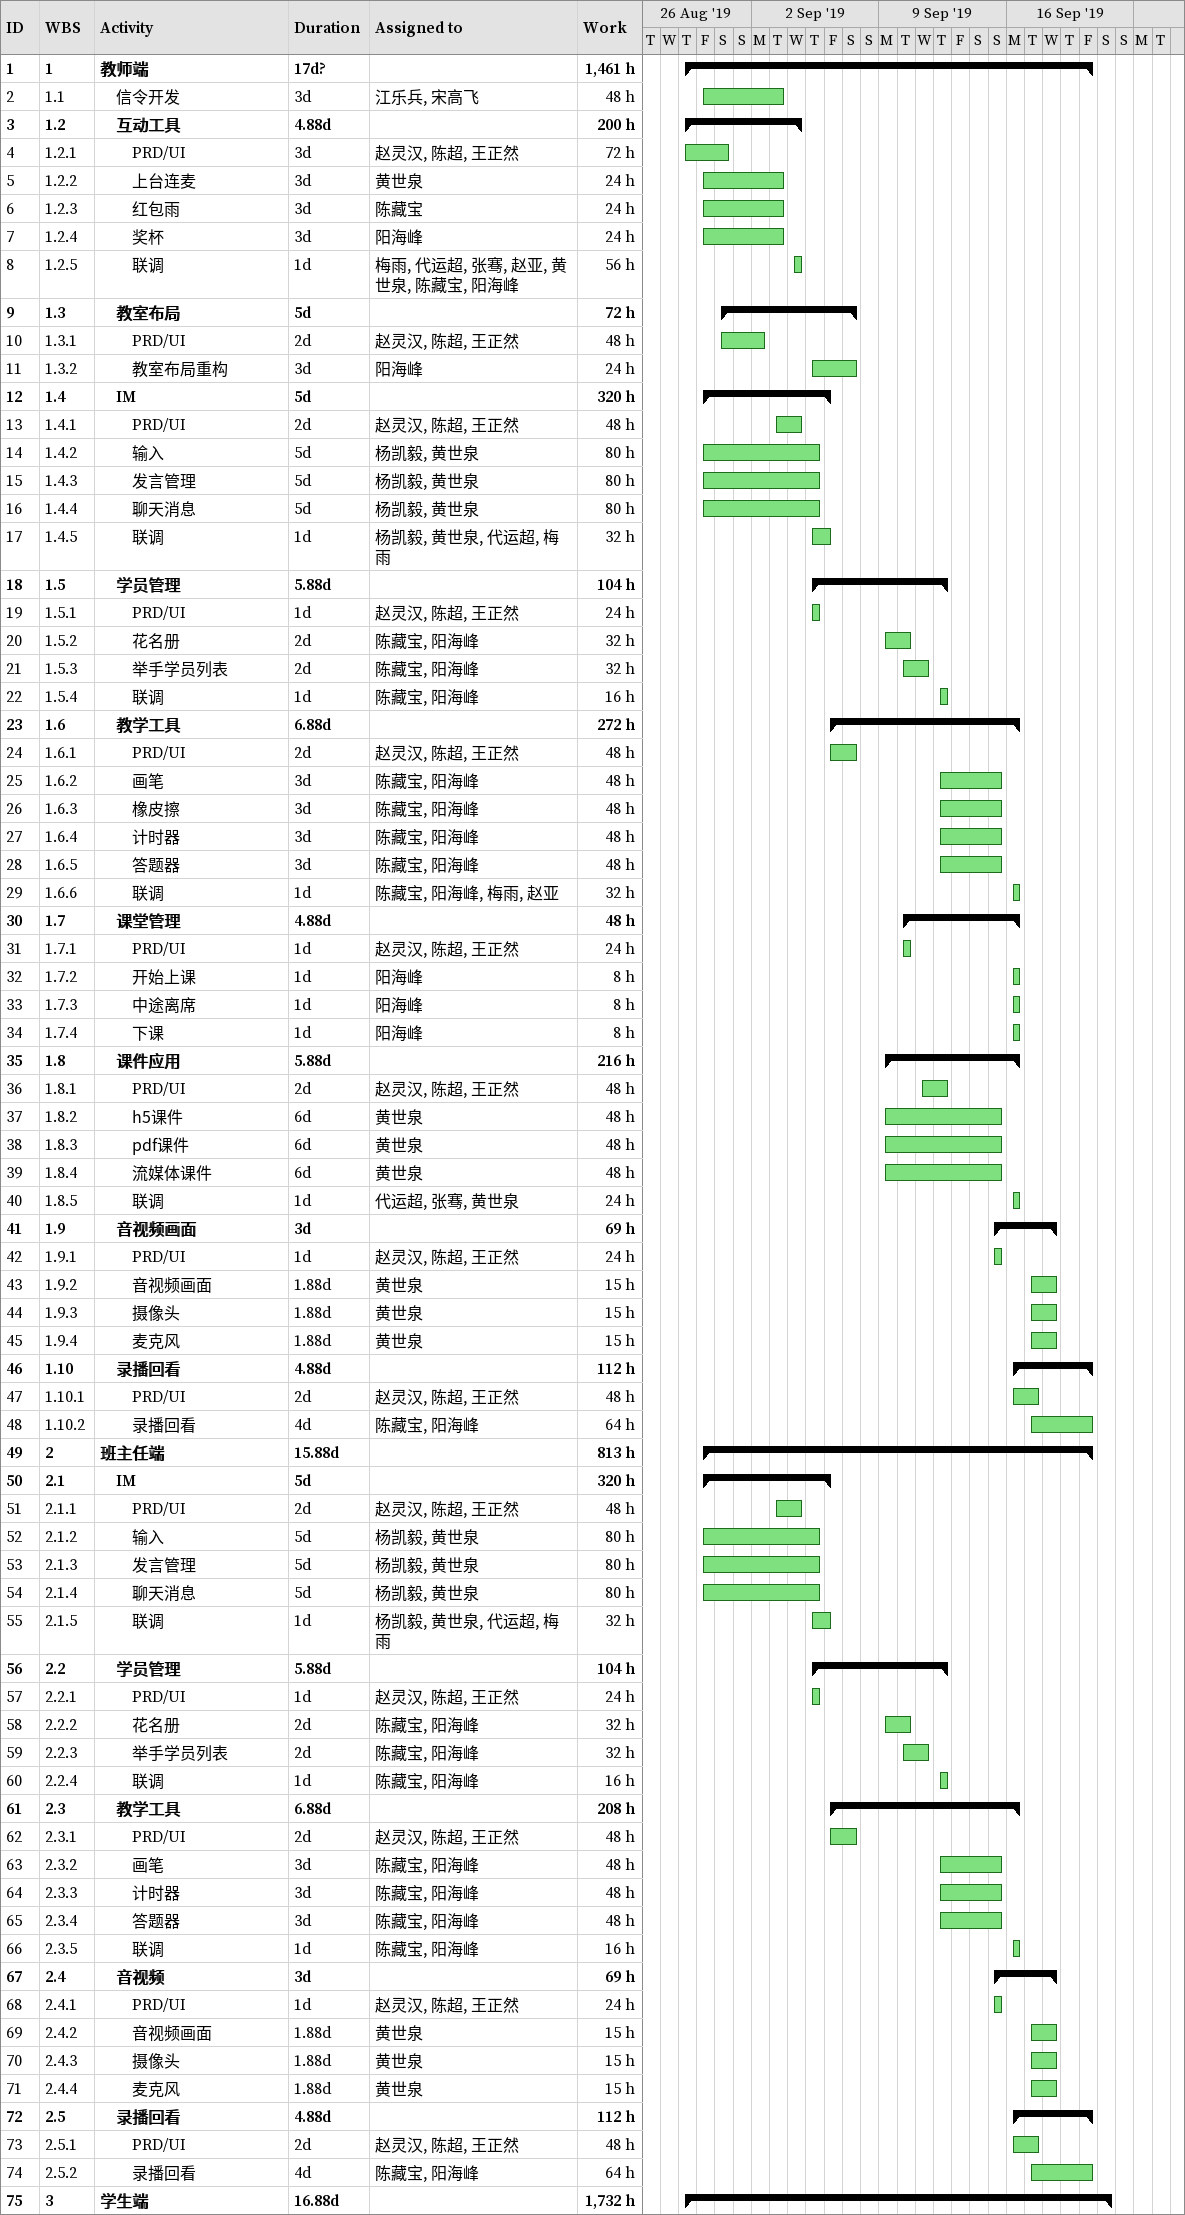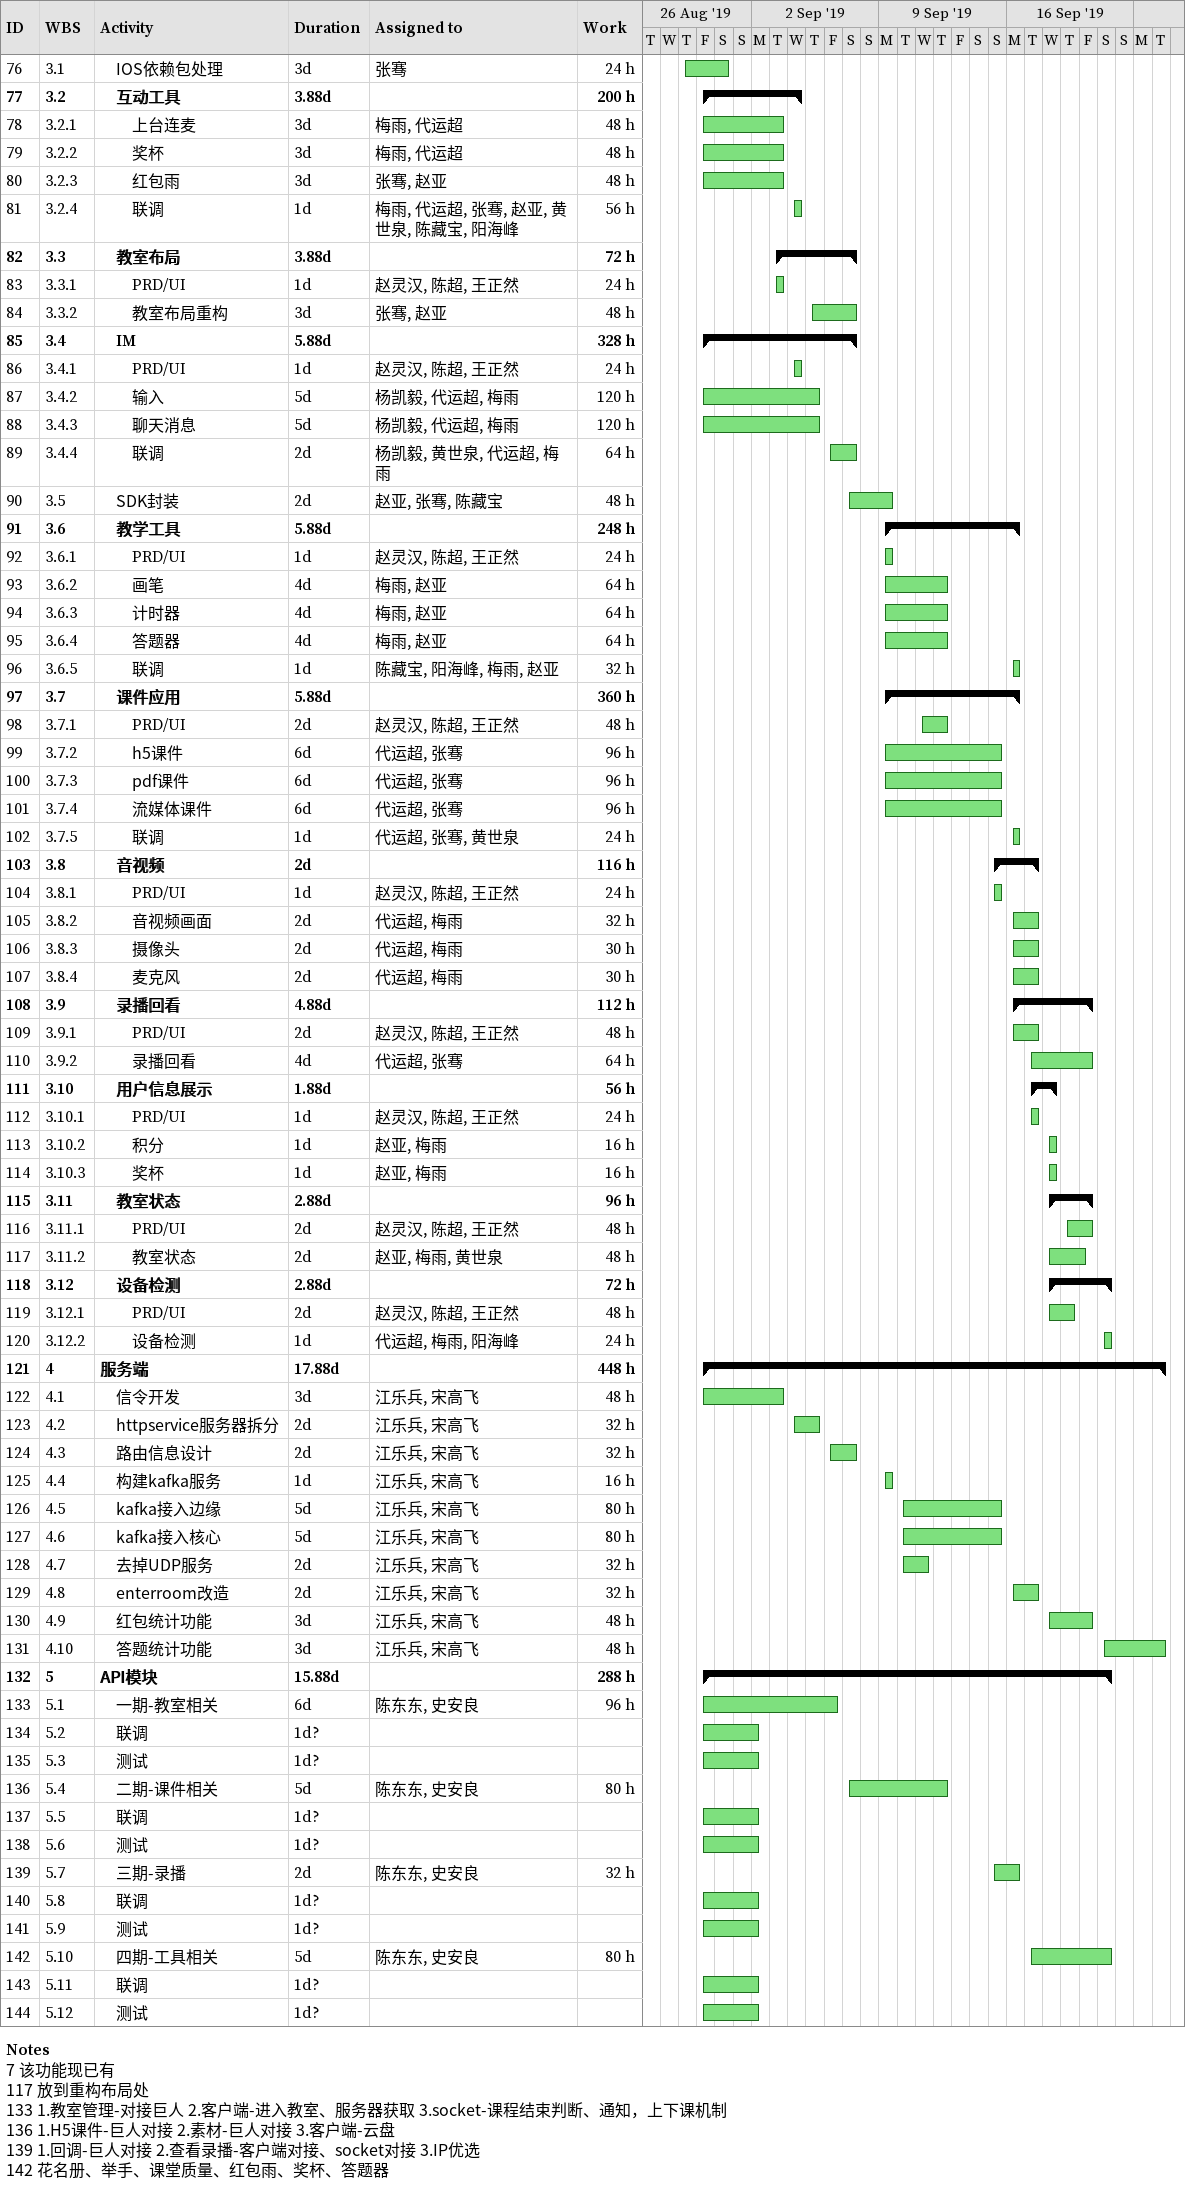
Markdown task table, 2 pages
| ID | WBS | Task | Duration | Start | Finish | Resources | Work (h) |
|---|---|---|---|---|---|---|---|
| 1 | 1 | **教师端** | 17d? | 2019-08-29 | 2019-09-20 |  | 1461 |
| 2 | 1.1 | 信令开发 | 3d | 2019-08-30 | 2019-09-03 | 江乐兵, 宋高飞 | 48 |
| 3 | 1.2 | **互动工具** | 4.88d | 2019-08-29 | 2019-09-04 |  | 200 |
| 4 | 1.2.1 | PRD/UI | 3d | 2019-08-29 | 2019-08-31 | 赵灵汉, 陈超, 王正然 | 72 |
| 5 | 1.2.2 | 上台连麦 | 3d | 2019-08-30 | 2019-09-03 | 黄世泉 | 24 |
| 6 | 1.2.3 | 红包雨 | 3d | 2019-08-30 | 2019-09-03 | 陈藏宝 | 24 |
| 7 | 1.2.4 | 奖杯 | 3d | 2019-08-30 | 2019-09-03 | 阳海峰 | 24 |
| 8 | 1.2.5 | 联调 | 1d | 2019-09-04 | 2019-09-04 | 梅雨, 代运超, 张骞, 赵亚, 黄世泉, 陈藏宝, 阳海峰 | 56 |
| 9 | 1.3 | **教室布局** | 5d | 2019-08-31 | 2019-09-07 |  | 72 |
| 10 | 1.3.1 | PRD/UI | 2d | 2019-08-31 | 2019-09-02 | 赵灵汉, 陈超, 王正然 | 48 |
| 11 | 1.3.2 | 教室布局重构 | 3d | 2019-09-05 | 2019-09-07 | 阳海峰 | 24 |
| 12 | 1.4 | **IM** | 5d | 2019-08-30 | 2019-09-06 |  | 320 |
| 13 | 1.4.1 | PRD/UI | 2d | 2019-09-03 | 2019-09-04 | 赵灵汉, 陈超, 王正然 | 48 |
| 14 | 1.4.2 | 输入 | 5d | 2019-08-30 | 2019-09-05 | 杨凯毅, 黄世泉 | 80 |
| 15 | 1.4.3 | 发言管理 | 5d | 2019-08-30 | 2019-09-05 | 杨凯毅, 黄世泉 | 80 |
| 16 | 1.4.4 | 聊天消息 | 5d | 2019-08-30 | 2019-09-05 | 杨凯毅, 黄世泉 | 80 |
| 17 | 1.4.5 | 联调 | 1d | 2019-09-05 | 2019-09-06 | 杨凯毅, 黄世泉, 代运超, 梅雨 | 32 |
| 18 | 1.5 | **学员管理** | 5.88d | 2019-09-05 | 2019-09-12 |  | 104 |
| 19 | 1.5.1 | PRD/UI | 1d | 2019-09-05 | 2019-09-05 | 赵灵汉, 陈超, 王正然 | 24 |
| 20 | 1.5.2 | 花名册 | 2d | 2019-09-09 | 2019-09-10 | 陈藏宝, 阳海峰 | 32 |
| 21 | 1.5.3 | 举手学员列表 | 2d | 2019-09-10 | 2019-09-11 | 陈藏宝, 阳海峰 | 32 |
| 22 | 1.5.4 | 联调 | 1d | 2019-09-12 | 2019-09-12 | 陈藏宝, 阳海峰 | 16 |
| 23 | 1.6 | **教学工具** | 6.88d | 2019-09-06 | 2019-09-16 |  | 272 |
| 24 | 1.6.1 | PRD/UI | 2d | 2019-09-06 | 2019-09-07 | 赵灵汉, 陈超, 王正然 | 48 |
| 25 | 1.6.2 | 画笔 | 3d | 2019-09-12 | 2019-09-15 | 陈藏宝, 阳海峰 | 48 |
| 26 | 1.6.3 | 橡皮擦 | 3d | 2019-09-12 | 2019-09-15 | 陈藏宝, 阳海峰 | 48 |
| 27 | 1.6.4 | 计时器 | 3d | 2019-09-12 | 2019-09-15 | 陈藏宝, 阳海峰 | 48 |
| 28 | 1.6.5 | 答题器 | 3d | 2019-09-12 | 2019-09-15 | 陈藏宝, 阳海峰 | 48 |
| 29 | 1.6.6 | 联调 | 1d | 2019-09-16 | 2019-09-16 | 陈藏宝, 阳海峰, 梅雨, 赵亚 | 32 |
| 30 | 1.7 | **课堂管理** | 4.88d | 2019-09-10 | 2019-09-16 |  | 48 |
| 31 | 1.7.1 | PRD/UI | 1d | 2019-09-10 | 2019-09-10 | 赵灵汉, 陈超, 王正然 | 24 |
| 32 | 1.7.2 | 开始上课 | 1d | 2019-09-16 | 2019-09-16 | 阳海峰 | 8 |
| 33 | 1.7.3 | 中途离席 | 1d | 2019-09-16 | 2019-09-16 | 阳海峰 | 8 |
| 34 | 1.7.4 | 下课 | 1d | 2019-09-16 | 2019-09-16 | 阳海峰 | 8 |
| 35 | 1.8 | **课件应用** | 5.88d | 2019-09-09 | 2019-09-16 |  | 216 |
| 36 | 1.8.1 | PRD/UI | 2d | 2019-09-11 | 2019-09-12 | 赵灵汉, 陈超, 王正然 | 48 |
| 37 | 1.8.2 | h5课件 | 6d | 2019-09-09 | 2019-09-15 | 黄世泉 | 48 |
| 38 | 1.8.3 | pdf课件 | 6d | 2019-09-09 | 2019-09-15 | 黄世泉 | 48 |
| 39 | 1.8.4 | 流媒体课件 | 6d | 2019-09-09 | 2019-09-15 | 黄世泉 | 48 |
| 40 | 1.8.5 | 联调 | 1d | 2019-09-16 | 2019-09-16 | 代运超, 张骞, 黄世泉 | 24 |
| 41 | 1.9 | **音视频画面** | 3d | 2019-09-15 | 2019-09-18 |  | 69 |
| 42 | 1.9.1 | PRD/UI | 1d | 2019-09-15 | 2019-09-15 | 赵灵汉, 陈超, 王正然 | 24 |
| 43 | 1.9.2 | 音视频画面 | 1.88d | 2019-09-17 | 2019-09-18 | 黄世泉 | 15 |
| 44 | 1.9.3 | 摄像头 | 1.88d | 2019-09-17 | 2019-09-18 | 黄世泉 | 15 |
| 45 | 1.9.4 | 麦克风 | 1.88d | 2019-09-17 | 2019-09-18 | 黄世泉 | 15 |
| 46 | 1.10 | **录播回看** | 4.88d | 2019-09-16 | 2019-09-20 |  | 112 |
| 47 | 1.10.1 | PRD/UI | 2d | 2019-09-16 | 2019-09-17 | 赵灵汉, 陈超, 王正然 | 48 |
| 48 | 1.10.2 | 录播回看 | 4d | 2019-09-17 | 2019-09-20 | 陈藏宝, 阳海峰 | 64 |
| 49 | 2 | **班主任端** | 15.88d | 2019-08-30 | 2019-09-20 |  | 813 |
| 50 | 2.1 | **IM** | 5d | 2019-08-30 | 2019-09-06 |  | 320 |
| 51 | 2.1.1 | PRD/UI | 2d | 2019-09-03 | 2019-09-04 | 赵灵汉, 陈超, 王正然 | 48 |
| 52 | 2.1.2 | 输入 | 5d | 2019-08-30 | 2019-09-05 | 杨凯毅, 黄世泉 | 80 |
| 53 | 2.1.3 | 发言管理 | 5d | 2019-08-30 | 2019-09-05 | 杨凯毅, 黄世泉 | 80 |
| 54 | 2.1.4 | 聊天消息 | 5d | 2019-08-30 | 2019-09-05 | 杨凯毅, 黄世泉 | 80 |
| 55 | 2.1.5 | 联调 | 1d | 2019-09-05 | 2019-09-06 | 杨凯毅, 黄世泉, 代运超, 梅雨 | 32 |
| 56 | 2.2 | **学员管理** | 5.88d | 2019-09-05 | 2019-09-12 |  | 104 |
| 57 | 2.2.1 | PRD/UI | 1d | 2019-09-05 | 2019-09-05 | 赵灵汉, 陈超, 王正然 | 24 |
| 58 | 2.2.2 | 花名册 | 2d | 2019-09-09 | 2019-09-10 | 陈藏宝, 阳海峰 | 32 |
| 59 | 2.2.3 | 举手学员列表 | 2d | 2019-09-10 | 2019-09-11 | 陈藏宝, 阳海峰 | 32 |
| 60 | 2.2.4 | 联调 | 1d | 2019-09-12 | 2019-09-12 | 陈藏宝, 阳海峰 | 16 |
| 61 | 2.3 | **教学工具** | 6.88d | 2019-09-06 | 2019-09-16 |  | 208 |
| 62 | 2.3.1 | PRD/UI | 2d | 2019-09-06 | 2019-09-07 | 赵灵汉, 陈超, 王正然 | 48 |
| 63 | 2.3.2 | 画笔 | 3d | 2019-09-12 | 2019-09-15 | 陈藏宝, 阳海峰 | 48 |
| 64 | 2.3.3 | 计时器 | 3d | 2019-09-12 | 2019-09-15 | 陈藏宝, 阳海峰 | 48 |
| 65 | 2.3.4 | 答题器 | 3d | 2019-09-12 | 2019-09-15 | 陈藏宝, 阳海峰 | 48 |
| 66 | 2.3.5 | 联调 | 1d | 2019-09-16 | 2019-09-16 | 陈藏宝, 阳海峰 | 16 |
| 67 | 2.4 | **音视频** | 3d | 2019-09-15 | 2019-09-18 |  | 69 |
| 68 | 2.4.1 | PRD/UI | 1d | 2019-09-15 | 2019-09-15 | 赵灵汉, 陈超, 王正然 | 24 |
| 69 | 2.4.2 | 音视频画面 | 1.88d | 2019-09-17 | 2019-09-18 | 黄世泉 | 15 |
| 70 | 2.4.3 | 摄像头 | 1.88d | 2019-09-17 | 2019-09-18 | 黄世泉 | 15 |
| 71 | 2.4.4 | 麦克风 | 1.88d | 2019-09-17 | 2019-09-18 | 黄世泉 | 15 |
| 72 | 2.5 | **录播回看** | 4.88d | 2019-09-16 | 2019-09-20 |  | 112 |
| 73 | 2.5.1 | PRD/UI | 2d | 2019-09-16 | 2019-09-17 | 赵灵汉, 陈超, 王正然 | 48 |
| 74 | 2.5.2 | 录播回看 | 4d | 2019-09-17 | 2019-09-20 | 陈藏宝, 阳海峰 | 64 |
| 75 | 3 | **学生端** | 16.88d | 2019-08-29 | 2019-09-21 |  | 1732 |
| 76 | 3.1 | IOS依赖包处理 | 3d | 2019-08-29 | 2019-08-31 | 张骞 | 24 |
| 77 | 3.2 | **互动工具** | 3.88d | 2019-08-30 | 2019-09-04 |  | 200 |
| 78 | 3.2.1 | 上台连麦 | 3d | 2019-08-30 | 2019-09-03 | 梅雨, 代运超 | 48 |
| 79 | 3.2.2 | 奖杯 | 3d | 2019-08-30 | 2019-09-03 | 梅雨, 代运超 | 48 |
| 80 | 3.2.3 | 红包雨 | 3d | 2019-08-30 | 2019-09-03 | 张骞, 赵亚 | 48 |
| 81 | 3.2.4 | 联调 | 1d | 2019-09-04 | 2019-09-04 | 梅雨, 代运超, 张骞, 赵亚, 黄世泉, 陈藏宝, 阳海峰 | 56 |
| 82 | 3.3 | **教室布局** | 3.88d | 2019-09-03 | 2019-09-07 |  | 72 |
| 83 | 3.3.1 | PRD/UI | 1d | 2019-09-03 | 2019-09-03 | 赵灵汉, 陈超, 王正然 | 24 |
| 84 | 3.3.2 | 教室布局重构 | 3d | 2019-09-05 | 2019-09-07 | 张骞, 赵亚 | 48 |
| 85 | 3.4 | **IM** | 5.88d | 2019-08-30 | 2019-09-07 |  | 328 |
| 86 | 3.4.1 | PRD/UI | 1d | 2019-09-04 | 2019-09-04 | 赵灵汉, 陈超, 王正然 | 24 |
| 87 | 3.4.2 | 输入 | 5d | 2019-08-30 | 2019-09-05 | 杨凯毅, 代运超, 梅雨 | 120 |
| 88 | 3.4.3 | 聊天消息 | 5d | 2019-08-30 | 2019-09-05 | 杨凯毅, 代运超, 梅雨 | 120 |
| 89 | 3.4.4 | 联调 | 2d | 2019-09-06 | 2019-09-07 | 杨凯毅, 黄世泉, 代运超, 梅雨 | 64 |
| 90 | 3.5 | SDK封装 | 2d | 2019-09-07 | 2019-09-09 | 赵亚, 张骞, 陈藏宝 | 48 |
| 91 | 3.6 | **教学工具** | 5.88d | 2019-09-09 | 2019-09-16 |  | 248 |
| 92 | 3.6.1 | PRD/UI | 1d | 2019-09-09 | 2019-09-09 | 赵灵汉, 陈超, 王正然 | 24 |
| 93 | 3.6.2 | 画笔 | 4d | 2019-09-09 | 2019-09-12 | 梅雨, 赵亚 | 64 |
| 94 | 3.6.3 | 计时器 | 4d | 2019-09-09 | 2019-09-12 | 梅雨, 赵亚 | 64 |
| 95 | 3.6.4 | 答题器 | 4d | 2019-09-09 | 2019-09-12 | 梅雨, 赵亚 | 64 |
| 96 | 3.6.5 | 联调 | 1d | 2019-09-16 | 2019-09-16 | 陈藏宝, 阳海峰, 梅雨, 赵亚 | 32 |
| 97 | 3.7 | **课件应用** | 5.88d | 2019-09-09 | 2019-09-16 |  | 360 |
| 98 | 3.7.1 | PRD/UI | 2d | 2019-09-11 | 2019-09-12 | 赵灵汉, 陈超, 王正然 | 48 |
| 99 | 3.7.2 | h5课件 | 6d | 2019-09-09 | 2019-09-15 | 代运超, 张骞 | 96 |
| 100 | 3.7.3 | pdf课件 | 6d | 2019-09-09 | 2019-09-15 | 代运超, 张骞 | 96 |
| 101 | 3.7.4 | 流媒体课件 | 6d | 2019-09-09 | 2019-09-15 | 代运超, 张骞 | 96 |
| 102 | 3.7.5 | 联调 | 1d | 2019-09-16 | 2019-09-16 | 代运超, 张骞, 黄世泉 | 24 |
| 103 | 3.8 | **音视频** | 2d | 2019-09-15 | 2019-09-17 |  | 116 |
| 104 | 3.8.1 | PRD/UI | 1d | 2019-09-15 | 2019-09-15 | 赵灵汉, 陈超, 王正然 | 24 |
| 105 | 3.8.2 | 音视频画面 | 2d | 2019-09-16 | 2019-09-17 | 代运超, 梅雨 | 32 |
| 106 | 3.8.3 | 摄像头 | 2d | 2019-09-16 | 2019-09-17 | 代运超, 梅雨 | 30 |
| 107 | 3.8.4 | 麦克风 | 2d | 2019-09-16 | 2019-09-17 | 代运超, 梅雨 | 30 |
| 108 | 3.9 | **录播回看** | 4.88d | 2019-09-16 | 2019-09-20 |  | 112 |
| 109 | 3.9.1 | PRD/UI | 2d | 2019-09-16 | 2019-09-17 | 赵灵汉, 陈超, 王正然 | 48 |
| 110 | 3.9.2 | 录播回看 | 4d | 2019-09-17 | 2019-09-20 | 代运超, 张骞 | 64 |
| 111 | 3.10 | **用户信息展示** | 1.88d | 2019-09-17 | 2019-09-18 |  | 56 |
| 112 | 3.10.1 | PRD/UI | 1d | 2019-09-17 | 2019-09-17 | 赵灵汉, 陈超, 王正然 | 24 |
| 113 | 3.10.2 | 积分 | 1d | 2019-09-18 | 2019-09-18 | 赵亚, 梅雨 | 16 |
| 114 | 3.10.3 | 奖杯 | 1d | 2019-09-18 | 2019-09-18 | 赵亚, 梅雨 | 16 |
| 115 | 3.11 | **教室状态** | 2.88d | 2019-09-18 | 2019-09-20 |  | 96 |
| 116 | 3.11.1 | PRD/UI | 2d | 2019-09-19 | 2019-09-20 | 赵灵汉, 陈超, 王正然 | 48 |
| 117 | 3.11.2 | 教室状态 | 2d | 2019-09-18 | 2019-09-20 | 赵亚, 梅雨, 黄世泉 | 48 |
| 118 | 3.12 | **设备检测** | 2.88d | 2019-09-18 | 2019-09-21 |  | 72 |
| 119 | 3.12.1 | PRD/UI | 2d | 2019-09-18 | 2019-09-19 | 赵灵汉, 陈超, 王正然 | 48 |
| 120 | 3.12.2 | 设备检测 | 1d | 2019-09-21 | 2019-09-21 | 代运超, 梅雨, 阳海峰 | 24 |
| 121 | 4 | **服务端** | 17.88d | 2019-08-30 | 2019-09-24 |  | 448 |
| 122 | 4.1 | 信令开发 | 3d | 2019-08-30 | 2019-09-03 | 江乐兵, 宋高飞 | 48 |
| 123 | 4.2 | httpservice服务器拆分 | 2d | 2019-09-04 | 2019-09-05 | 江乐兵, 宋高飞 | 32 |
| 124 | 4.3 | 路由信息设计 | 2d | 2019-09-06 | 2019-09-07 | 江乐兵, 宋高飞 | 32 |
| 125 | 4.4 | 构建kafka服务 | 1d | 2019-09-09 | 2019-09-09 | 江乐兵, 宋高飞 | 16 |
| 126 | 4.5 | kafka接入边缘 | 5d | 2019-09-10 | 2019-09-15 | 江乐兵, 宋高飞 | 80 |
| 127 | 4.6 | kafka接入核心 | 5d | 2019-09-10 | 2019-09-15 | 江乐兵, 宋高飞 | 80 |
| 128 | 4.7 | 去掉UDP服务 | 2d | 2019-09-10 | 2019-09-11 | 江乐兵, 宋高飞 | 32 |
| 129 | 4.8 | enterroom改造 | 2d | 2019-09-16 | 2019-09-17 | 江乐兵, 宋高飞 | 32 |
| 130 | 4.9 | 红包统计功能 | 3d | 2019-09-18 | 2019-09-20 | 江乐兵, 宋高飞 | 48 |
| 131 | 4.10 | 答题统计功能 | 3d | 2019-09-21 | 2019-09-24 | 江乐兵, 宋高飞 | 48 |
| 132 | 5 | **API模块** | 15.88d | 2019-08-30 | 2019-09-21 |  | 288 |
| 133 | 5.1 | 一期-教室相关 | 6d | 2019-08-30 | 2019-09-06 | 陈东东, 史安良 | 96 |
| 134 | 5.2 | 联调 | 1d? | 2019-08-30 | 2019-09-02 |  |  |
| 135 | 5.3 | 测试 | 1d? | 2019-08-30 | 2019-09-02 |  |  |
| 136 | 5.4 | 二期-课件相关 | 5d | 2019-09-07 | 2019-09-12 | 陈东东, 史安良 | 80 |
| 137 | 5.5 | 联调 | 1d? | 2019-08-30 | 2019-09-02 |  |  |
| 138 | 5.6 | 测试 | 1d? | 2019-08-30 | 2019-09-02 |  |  |
| 139 | 5.7 | 三期-录播 | 2d | 2019-09-15 | 2019-09-16 | 陈东东, 史安良 | 32 |
| 140 | 5.8 | 联调 | 1d? | 2019-08-30 | 2019-09-02 |  |  |
| 141 | 5.9 | 测试 | 1d? | 2019-08-30 | 2019-09-02 |  |  |
| 142 | 5.10 | 四期-工具相关 | 5d | 2019-09-17 | 2019-09-21 | 陈东东, 史安良 | 80 |
| 143 | 5.11 | 联调 | 1d? | 2019-08-30 | 2019-09-02 |  |  |
| 144 | 5.12 | 测试 | 1d? | 2019-08-30 | 2019-09-02 |  |  |

Notes
- 7: 该功能现已有
- 117: 放到重构布局处
- 133: 1.教室管理-对接巨人 2.客户端-进入教室、服务器获取 3.socket-课程结束判断、通知，上下课机制
- 136: 1.H5课件-巨人对接 2.素材-巨人对接 3.客户端-云盘
- 139: 1.回调-巨人对接 2.查看录播-客户端对接、socket对接 3.IP优选
- 142: 花名册、举手、课堂质量、红包雨、奖杯、答题器
